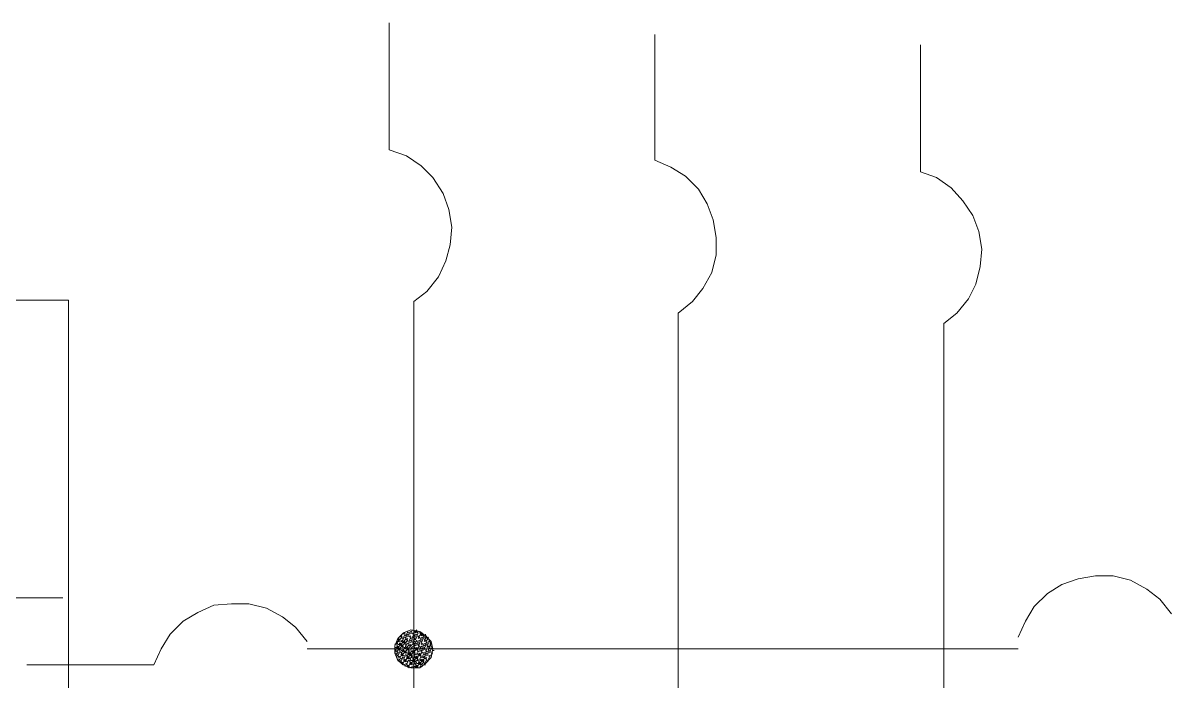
# Model space of a CAD drawing. Header units: metres. Extents: x 0 to 113, y -32 to 21.
# Drawn here: x 22.561 to 23.997, y 16.679 to 17.505 of the extents above; entities that cross this region are included whole.
import ezdxf

# ---------------------------------------------------------------- set-up
doc = ezdxf.new("R2010")
doc.units = ezdxf.units.M
doc.header["$LTSCALE"] = 0.5
doc.layers.add('TABLERO', color=7, linetype='Continuous')

msp = doc.modelspace()

# ---------------------------------------------------------------- linework, layer by layer
at = {"layer": 'TABLERO', "color": 7, "linetype": 'Continuous', "lineweight": 18, "true_color": 0x000007}
for p, q in [((23.0517, 17.1554), (23.0517, 14.9315)), ((23.3833, 17.1408), (23.3833, 14.9315)), ((23.7167, 17.128), (23.7167, 14.9315)), ((22.6113, 16.7836), (19.4386, 16.7836)), ((23.0481, 16.7396), (23.0499, 16.7433)), ((23.0517, 16.7414), (23.0517, 16.7433)), ((23.0298, 16.7286), (23.0316, 16.7286)), ((23.0316, 16.7304), (23.0334, 16.7323)), ((23.0316, 16.7286), (23.0334, 16.7286)), ((23.0334, 16.7286), (23.0371, 16.7304)), ((23.0353, 16.7341), (23.0371, 16.7359)), ((23.0353, 16.7286), (23.0371, 16.7286)), ((23.0371, 16.7323), (23.0408, 16.7341)), ((23.0371, 16.7286), (23.0389, 16.7323)), ((23.0389, 16.7378), (23.0408, 16.7396)), ((23.0389, 16.7341), (23.0408, 16.7378)), ((23.0389, 16.7268), (23.0408, 16.7286)), ((23.0408, 16.7359), (23.0444, 16.7378)), ((23.0408, 16.7323), (23.0426, 16.7359)), ((23.0426, 16.7378), (23.0444, 16.7414)), ((23.0426, 16.7341), (23.0462, 16.7359)), ((23.0426, 16.7304), (23.0444, 16.7323)), ((23.0444, 16.7396), (23.0481, 16.7414)), ((23.0444, 16.7359), (23.0462, 16.7396)), ((23.0444, 16.7286), (23.0481, 16.7304)), ((23.0444, 16.7249), (23.0462, 16.7286)), ((23.0462, 16.7378), (23.0499, 16.7396)), ((23.0462, 16.7341), (23.0481, 16.7359)), ((23.0462, 16.7304), (23.0481, 16.7341)), ((23.0462, 16.7268), (23.0499, 16.7286)), ((23.0481, 16.7323), (23.0517, 16.7341)), ((23.0481, 16.7286), (23.0499, 16.7323)), ((23.0499, 16.7378), (23.0517, 16.7396)), ((23.0499, 16.7341), (23.0517, 16.7378)), ((23.0499, 16.7304), (23.0517, 16.7304)), ((23.0499, 16.7268), (23.0517, 16.7286)), ((23.0517, 16.7414), (23.0536, 16.7414)), ((23.0517, 16.7378), (23.0536, 16.7378)), ((23.0517, 16.7359), (23.0554, 16.7378)), ((23.0517, 16.7323), (23.0536, 16.7359)), ((23.0517, 16.7323), (23.0536, 16.7323)), ((23.0517, 16.7304), (23.0536, 16.7323)), ((23.0517, 16.7286), (23.0536, 16.7286)), ((23.0536, 16.7396), (23.0554, 16.7414)), ((23.0536, 16.7341), (23.0572, 16.7359)), ((23.0536, 16.7304), (23.0554, 16.7341)), ((23.0536, 16.7268), (23.0554, 16.7304)), ((23.0554, 16.7396), (23.0572, 16.7414)), ((23.0554, 16.7359), (23.0572, 16.7396)), ((23.0554, 16.7286), (23.0591, 16.7304)), ((23.0554, 16.7249), (23.0572, 16.7286)), ((23.0572, 16.7323), (23.0591, 16.7341)), ((23.0572, 16.7268), (23.0609, 16.7286)), ((23.0591, 16.7396), (23.0591, 16.7414)), ((23.0591, 16.7378), (23.0609, 16.7396)), ((23.0591, 16.7323), (23.0627, 16.7341)), ((23.0591, 16.7286), (23.0609, 16.7323)), ((23.0609, 16.7359), (23.0627, 16.7378)), ((23.0609, 16.7304), (23.0646, 16.7323)), ((23.0609, 16.7268), (23.0627, 16.7304)), ((23.0627, 16.7359), (23.0646, 16.7378)), ((23.0627, 16.7323), (23.0646, 16.7359)), ((23.0646, 16.7341), (23.0664, 16.7341)), ((23.0646, 16.7304), (23.0682, 16.7341)), ((23.0646, 16.7286), (23.0664, 16.7304)), ((23.0664, 16.7359), (23.0664, 16.7378)), ((23.0664, 16.7341), (23.0682, 16.7359)), ((23.0664, 16.7286), (23.0701, 16.7323)), ((23.0664, 16.7249), (23.0682, 16.7286)), ((23.0682, 16.7323), (23.0701, 16.7341)), ((23.0682, 16.7268), (23.0719, 16.7286)), ((23.0701, 16.7286), (23.0719, 16.7304)), ((23.0719, 16.7268), (23.0737, 16.7286)), ((23.8102, 16.7195), (22.918, 16.7195)), ((23.0279, 16.7213), (23.0279, 16.7231)), ((23.0279, 16.7213), (23.0298, 16.7213)), ((23.0279, 16.7195), (23.0298, 16.7195)), ((23.0279, 16.7176), (23.0298, 16.7195)), ((23.0279, 16.7158), (23.0298, 16.7176)), ((23.0279, 16.714), (23.0298, 16.714)), ((23.0298, 16.7249), (23.0316, 16.7268)), ((23.0298, 16.7231), (23.0316, 16.7231)), ((23.0298, 16.7213), (23.0316, 16.7231)), ((23.0298, 16.7158), (23.0334, 16.7195)), ((23.0298, 16.7121), (23.0316, 16.7158)), ((23.0316, 16.7249), (23.0334, 16.7249)), ((23.0316, 16.7195), (23.0334, 16.7213)), ((23.0316, 16.7195), (23.0334, 16.7195)), ((23.0316, 16.714), (23.0353, 16.7158)), ((23.0316, 16.7103), (23.0334, 16.714)), ((23.0334, 16.7268), (23.0353, 16.7268)), ((23.0334, 16.7249), (23.0353, 16.7268)), ((23.0334, 16.7176), (23.0353, 16.7195)), ((23.0334, 16.7158), (23.0353, 16.7158)), ((23.0353, 16.7231), (23.0371, 16.7249)), ((23.0353, 16.7195), (23.0371, 16.7195)), ((23.0353, 16.7176), (23.0371, 16.7176)), ((23.0353, 16.7121), (23.0371, 16.714)), ((23.0371, 16.7213), (23.0389, 16.7231)), ((23.0371, 16.7195), (23.0389, 16.7195)), ((23.0371, 16.7176), (23.0371, 16.7195)), ((23.0371, 16.7195), (23.0389, 16.7195)), ((23.0389, 16.7213), (23.0408, 16.7213)), ((23.0389, 16.7158), (23.0408, 16.7176)), ((23.0408, 16.7249), (23.0444, 16.7268)), ((23.0408, 16.7213), (23.0426, 16.7249)), ((23.0408, 16.7231), (23.0426, 16.7231)), ((23.0408, 16.7195), (23.0426, 16.7195)), ((23.0408, 16.714), (23.0426, 16.7158)), ((23.0426, 16.7195), (23.0444, 16.7213)), ((23.0426, 16.714), (23.0444, 16.714)), ((23.0444, 16.7176), (23.0462, 16.7195)), ((23.0444, 16.714), (23.0462, 16.7176)), ((23.0444, 16.7158), (23.0462, 16.7158)), ((23.0462, 16.7231), (23.0481, 16.7249)), ((23.0462, 16.7195), (23.0481, 16.7195)), ((23.0462, 16.7121), (23.0481, 16.714)), ((23.0481, 16.7213), (23.0517, 16.7231)), ((23.0481, 16.7195), (23.0499, 16.7213)), ((23.0481, 16.7195), (23.0499, 16.7195)), ((23.0481, 16.7176), (23.0481, 16.7195)), ((23.0481, 16.7158), (23.0499, 16.7158)), ((23.0499, 16.7195), (23.0517, 16.7195)), ((23.0499, 16.7195), (23.0517, 16.7195)), ((23.0499, 16.7158), (23.0517, 16.7176)), ((23.0517, 16.7268), (23.0536, 16.7268)), ((23.0517, 16.7249), (23.0554, 16.7268)), ((23.0517, 16.7213), (23.0536, 16.7249)), ((23.0517, 16.7213), (23.0536, 16.7213)), ((23.0517, 16.7195), (23.0536, 16.7213)), ((23.0517, 16.7158), (23.0554, 16.7195)), ((23.0517, 16.7176), (23.0536, 16.7176)), ((23.0517, 16.714), (23.0536, 16.7158)), ((23.0517, 16.7103), (23.0536, 16.714)), ((23.0536, 16.7231), (23.0572, 16.7249)), ((23.0536, 16.7195), (23.0554, 16.7213)), ((23.0536, 16.7195), (23.0554, 16.7195)), ((23.0536, 16.7121), (23.0572, 16.714)), ((23.0554, 16.7195), (23.0591, 16.7231)), ((23.0554, 16.7176), (23.0572, 16.7195)), ((23.0554, 16.714), (23.0572, 16.7176)), ((23.0572, 16.7231), (23.0591, 16.7268)), ((23.0572, 16.7195), (23.0591, 16.7195)), ((23.0572, 16.7158), (23.0609, 16.7176)), ((23.0572, 16.7121), (23.0591, 16.714)), ((23.0591, 16.7213), (23.0627, 16.7231)), ((23.0591, 16.7195), (23.0609, 16.7213)), ((23.0591, 16.7176), (23.0591, 16.7195)), ((23.0609, 16.7249), (23.0627, 16.7268)), ((23.0609, 16.7195), (23.0646, 16.7213)), ((23.0609, 16.7195), (23.0627, 16.7195)), ((23.0609, 16.7158), (23.0627, 16.7195)), ((23.0627, 16.7249), (23.0664, 16.7268)), ((23.0627, 16.7213), (23.0646, 16.7249)), ((23.0627, 16.7176), (23.0664, 16.7195)), ((23.0627, 16.714), (23.0664, 16.7158)), ((23.0627, 16.7103), (23.0646, 16.714)), ((23.0646, 16.7231), (23.0682, 16.7249)), ((23.0646, 16.7195), (23.0664, 16.7231)), ((23.0646, 16.7121), (23.0682, 16.714)), ((23.0664, 16.7195), (23.0682, 16.7195)), ((23.0664, 16.7176), (23.0682, 16.7195)), ((23.0664, 16.714), (23.0682, 16.7176)), ((23.0682, 16.7231), (23.0701, 16.7268)), ((23.0682, 16.7213), (23.0701, 16.7231)), ((23.0682, 16.7195), (23.0701, 16.7195)), ((23.0682, 16.7158), (23.0719, 16.7176)), ((23.0682, 16.7121), (23.0701, 16.7158)), ((23.0701, 16.7213), (23.0737, 16.7249)), ((23.0701, 16.7195), (23.0719, 16.7213)), ((23.0701, 16.7176), (23.0701, 16.7195)), ((23.0701, 16.714), (23.0737, 16.7158)), ((23.0719, 16.7249), (23.0737, 16.7268)), ((23.0719, 16.7195), (23.0756, 16.7213)), ((23.0719, 16.7195), (23.0737, 16.7195)), ((23.0719, 16.7158), (23.0737, 16.7195)), ((23.0737, 16.7213), (23.0737, 16.7231)), ((23.0737, 16.714), (23.0756, 16.714)), ((23.0756, 16.7176), (23.0774, 16.7176)), ((22.7257, 16.6993), (22.5663, 16.6993)), ((23.0298, 16.7103), (23.0316, 16.7121)), ((23.0298, 16.7085), (23.0298, 16.7103)), ((23.0316, 16.7085), (23.0334, 16.7103)), ((23.0316, 16.7066), (23.0334, 16.7066)), ((23.0316, 16.7048), (23.0334, 16.7048)), ((23.0334, 16.7048), (23.0353, 16.7085)), ((23.0334, 16.703), (23.0353, 16.7048)), ((23.0353, 16.7066), (23.0389, 16.7085)), ((23.0353, 16.703), (23.0371, 16.7066)), ((23.0353, 16.7011), (23.0371, 16.703)), ((23.0371, 16.7103), (23.0389, 16.7121)), ((23.0371, 16.7085), (23.0389, 16.7085)), ((23.0371, 16.6993), (23.0389, 16.7011)), ((23.0389, 16.7103), (23.0426, 16.7121)), ((23.0389, 16.7066), (23.0408, 16.7103)), ((23.0389, 16.7048), (23.0408, 16.7066)), ((23.0389, 16.6993), (23.0426, 16.7011)), ((23.0408, 16.7121), (23.0426, 16.7121)), ((23.0408, 16.703), (23.0426, 16.7048)), ((23.0408, 16.6975), (23.0408, 16.6993)), ((23.0426, 16.7085), (23.0444, 16.7103)), ((23.0426, 16.703), (23.0462, 16.7048)), ((23.0426, 16.6993), (23.0444, 16.703)), ((23.0426, 16.6975), (23.0444, 16.6993)), ((23.0444, 16.7121), (23.0462, 16.7121)), ((23.0444, 16.7066), (23.0462, 16.7085)), ((23.0444, 16.7048), (23.0462, 16.7048)), ((23.0462, 16.7066), (23.0499, 16.7103)), ((23.0462, 16.703), (23.0481, 16.7066)), ((23.0462, 16.7011), (23.0481, 16.703)), ((23.0481, 16.7103), (23.0499, 16.7121)), ((23.0481, 16.7085), (23.0499, 16.7085)), ((23.0481, 16.7048), (23.0499, 16.7048)), ((23.0481, 16.6993), (23.0499, 16.7011)), ((23.0499, 16.7066), (23.0517, 16.7085)), ((23.0499, 16.7048), (23.0517, 16.7066)), ((23.0499, 16.6993), (23.0517, 16.6993)), ((23.0517, 16.7121), (23.0536, 16.7121)), ((23.0517, 16.7103), (23.0536, 16.7103)), ((23.0517, 16.7085), (23.0536, 16.7103)), ((23.0517, 16.7085), (23.0536, 16.7085)), ((23.0517, 16.7066), (23.0536, 16.7066)), ((23.0517, 16.703), (23.0536, 16.7048)), ((23.0517, 16.7011), (23.0536, 16.7011)), ((23.0517, 16.6975), (23.0517, 16.6993)), ((23.0536, 16.7085), (23.0554, 16.7103)), ((23.0536, 16.6993), (23.0554, 16.703)), ((23.0536, 16.6975), (23.0554, 16.6993)), ((23.0554, 16.7121), (23.0572, 16.7121)), ((23.0554, 16.7066), (23.0572, 16.7085)), ((23.0554, 16.7048), (23.0572, 16.7048)), ((23.0554, 16.7011), (23.0572, 16.7011)), ((23.0572, 16.7048), (23.0609, 16.7066)), ((23.0572, 16.703), (23.0591, 16.703)), ((23.0572, 16.7011), (23.0591, 16.703)), ((23.0591, 16.7103), (23.0609, 16.7121)), ((23.0591, 16.7066), (23.0609, 16.7103)), ((23.0591, 16.7048), (23.0609, 16.7048)), ((23.0591, 16.6993), (23.0609, 16.7011)), ((23.0609, 16.7085), (23.0646, 16.7103)), ((23.0609, 16.7048), (23.0627, 16.7066)), ((23.0627, 16.7085), (23.0646, 16.7085)), ((23.0627, 16.703), (23.0646, 16.7048)), ((23.0627, 16.6975), (23.0627, 16.6993)), ((23.0646, 16.7085), (23.0664, 16.7121)), ((23.0646, 16.7011), (23.0682, 16.703)), ((23.0646, 16.6993), (23.0664, 16.6993)), ((23.0664, 16.7103), (23.0701, 16.7121)), ((23.0664, 16.7066), (23.0682, 16.7085)), ((23.0664, 16.703), (23.0682, 16.7066)), ((23.0682, 16.7048), (23.0719, 16.7066)), ((23.0701, 16.7103), (23.0737, 16.7121)), ((23.0701, 16.7066), (23.0719, 16.7103)), ((23.0737, 16.7103), (23.0737, 16.7121)), ((23.0444, 16.6956), (23.0462, 16.6975)), ((23.0462, 16.6956), (23.0499, 16.6975)), ((23.0499, 16.6956), (23.0517, 16.6975)), ((23.0499, 16.6956), (23.0517, 16.6956)), ((23.0517, 16.6975), (23.0536, 16.6975)), ((23.0554, 16.6956), (23.0572, 16.6975)), ((23.0591, 16.6975), (23.0609, 16.6975))]:
    msp.add_line(p, q, dxfattribs=at)
for points in [[(23.0517, 17.1554), (23.0682, 17.1683), (23.0829, 17.1866), (23.092, 17.2067), (23.0975, 17.2269), (23.0994, 17.2489), (23.0957, 17.2709), (23.0884, 17.291), (23.0756, 17.3112), (23.0609, 17.3258), (23.0426, 17.3386), (23.0206, 17.346), (23.0206, 17.5053)], [(23.3833, 17.1408), (23.4016, 17.1554), (23.4145, 17.1719), (23.4255, 17.1921), (23.431, 17.2141), (23.431, 17.236), (23.4273, 17.258), (23.42, 17.2782), (23.409, 17.2965), (23.3925, 17.313), (23.3742, 17.324), (23.354, 17.3331), (23.354, 17.4907)], [(23.7167, 17.128), (23.7332, 17.1408), (23.7479, 17.1591), (23.757, 17.1774), (23.7625, 17.1994), (23.7644, 17.2214), (23.7607, 17.2434), (23.7534, 17.2635), (23.7405, 17.2818), (23.7259, 17.2983), (23.7076, 17.3112), (23.6874, 17.3185), (23.6874, 17.4779)], [(24.0025, 16.7634), (23.9879, 16.7817), (23.9714, 16.7946), (23.9512, 16.8056), (23.9292, 16.811), (23.9072, 16.811), (23.8853, 16.8074), (23.8651, 16.8001), (23.8468, 16.7891), (23.8303, 16.7726), (23.8193, 16.7543), (23.8102, 16.7341)], [(22.918, 16.7286), (22.9034, 16.7469), (22.8869, 16.7598), (22.8667, 16.7707), (22.8447, 16.7762), (22.8228, 16.7762), (22.8008, 16.7744), (22.7806, 16.7652), (22.7623, 16.7543), (22.7458, 16.7378), (22.7348, 16.7195), (22.7257, 16.6993)], [(23.0517, 16.7396), (23.0536, 16.7414), (23.0554, 16.7433)], [(23.0279, 16.7249), (23.0298, 16.7268), (23.0334, 16.7304), (23.0371, 16.7341)], [(23.0298, 16.7195), (23.0316, 16.7213), (23.0353, 16.7249), (23.0389, 16.7286), (23.0426, 16.7323)], [(23.0316, 16.7323), (23.0353, 16.7359), (23.0371, 16.7378)], [(23.0334, 16.7195), (23.0371, 16.7231), (23.0408, 16.7268), (23.0444, 16.7304)], [(23.0572, 16.7341), (23.0609, 16.7378), (23.0627, 16.7396)], [(23.0334, 16.7085), (23.0371, 16.7121), (23.0408, 16.7158), (23.0444, 16.7195)], [(23.0353, 16.714), (23.0389, 16.7176), (23.0389, 16.7195)], [(23.0371, 16.7011), (23.0408, 16.7048), (23.0444, 16.7085), (23.0481, 16.7121), (23.0517, 16.7158)], [(23.0389, 16.7195), (23.0426, 16.7213), (23.0462, 16.7249)], [(23.0426, 16.7103), (23.0462, 16.714), (23.0499, 16.7176)], [(23.0444, 16.7195), (23.0481, 16.7231), (23.0517, 16.7268)], [(23.0517, 16.7048), (23.0554, 16.7085), (23.0591, 16.7121), (23.0627, 16.7158)], [(23.0426, 16.6975), (23.0444, 16.6975), (23.0481, 16.7011), (23.0517, 16.7048)], [(23.0517, 16.6993), (23.0536, 16.703), (23.0572, 16.7066)], [(23.0536, 16.6956), (23.0554, 16.6975), (23.0591, 16.7011), (23.0627, 16.7048), (23.0664, 16.7085)], [(23.0591, 16.6956), (23.0609, 16.6993), (23.0646, 16.703)]]:
    msp.add_lwpolyline(points, dxfattribs=at)
for points in [[(19.4386, 14.8253), (22.6185, 14.8253), (22.6185, 17.1573), (19.4386, 17.1573)], [(23.0756, 16.7195), (23.0737, 16.7286), (23.0664, 16.7359), (23.0591, 16.7414), (23.0481, 16.7433), (23.0389, 16.7396), (23.0316, 16.7323), (23.0279, 16.7231), (23.0279, 16.714), (23.0316, 16.7048), (23.0389, 16.6993), (23.0481, 16.6956), (23.0591, 16.6956), (23.0664, 16.7011), (23.0737, 16.7085)]]:
    msp.add_lwpolyline(points, close=True, dxfattribs=at)

doc.saveas('drawing.dxf')
